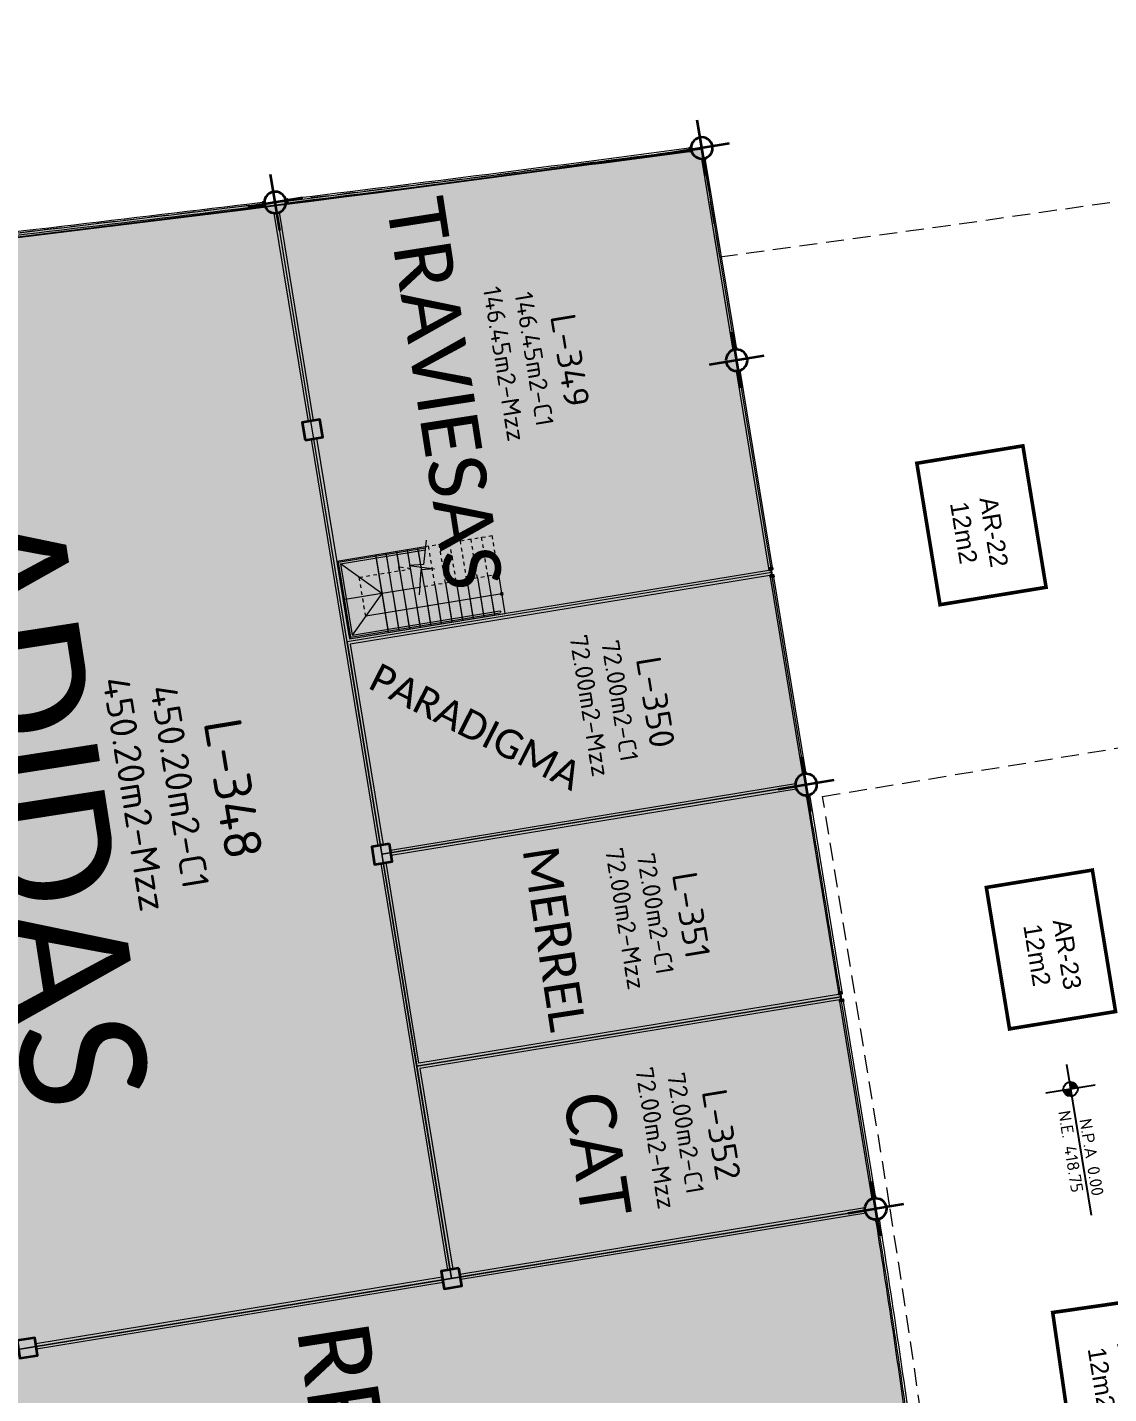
# Model space of a CAD drawing. Header units: metres. Extents: x 2 to 659295185, y -28 to 1124222152.
# Drawn here: x 655516.28 to 655546.47, y 1126377.86 to 1126416 of the extents above; entities that cross this region are included whole.
import ezdxf
from ezdxf.enums import TextEntityAlignment as Align

# ---------------------------------------------------------------- set-up
doc = ezdxf.new("R2010")
doc.units = ezdxf.units.M
doc.header["$MEASUREMENT"] = 0
for name, pattern in [('CCSM_C1_CUERPO CK$0$HIDDEN', [0.375, 0.25, -0.125]), ('CCSM_C1_CUERPO D.dwg 19-03-12$0$HIDDEN2', [0.1875, 0.125, -0.0625]), ('CCSM_C1_CUERPO EL$0$CONTINUA', [0]), ('CCSM_C1_CUERPO EL$0$DASHED', [0.75, 0.5, -0.25]), ('CONTINUA', [0]), ('DASHDOT', [1, 0.5, -0.25, 0, -0.25]), ('DASHED', [0.75, 0.5, -0.25]), ('HIDDEN', [0.375, 0.25, -0.125])]:
    doc.linetypes.add(name, pattern=pattern)
doc.layers.get('0').update_dxf_attribs({"linetype": 'CONTINUOUS'})
for name, color, linetype in [('CCSM_C1_CUERPO D.dwg 19-03-12$0$A-PROYECCION LOSA DE EDIFICIOS ADYACENTES', 4, 'CCSM_C1_CUERPO D.dwg 19-03-12$0$HIDDEN2'), ('CCSM_C1_CUERPO EL$0$A-AREAS COMERCIALES', 151, 'CONTINUOUS'), ('CCSM_C1_CUERPO EL$0$A-FRENTE DE LOCAL', 4, 'CONTINUOUS'), ('CCSM_C1_CUERPO EL$0$A-LOCAL ID', 7, 'CONTINUOUS'), ('CCSM_C1_CUERPO EL$0$A-MARCOS LOCALES', 4, 'CONTINUOUS'), ('CCSM_C1_CUERPO EL$0$A-PARED', 2, 'CCSM_C1_CUERPO EL$0$CONTINUA'), ('CCSM_C1_CUERPO EL$0$A-PROYECCIONES', 5, 'CCSM_C1_CUERPO EL$0$DASHED'), ('CCSM_C1_CUERPO EL$0$A-TEXTOS NIVELES', 7, 'CONTINUOUS'), ('CCSM_C1_CUERPO EL$0$ID_AREA EXACTA', 7, 'CONTINUOUS'), ('CCSM_C1_CUERPO EL$0$ID_Nº LOCAL', 7, 'CONTINUOUS'), ('CCSM_C1_CUERPO EL$0$ID_RUBRO', 7, 'CONTINUOUS'), ('CCSM_XREF KIOSKOSE$0$Kiosco General', 154, 'CONTINUOUS'), ('MESAS DE FERIA', 7, 'CONTINUOUS')]:
    doc.layers.add(name, color=color, linetype=linetype)
for name, color, linetype, lineweight in [('CCSM_XREF ESTRUCTURA15$0$E-CA-COLUMNA', 2, 'CONTINUOUS', 35), ('CCSM_XREF ESTRUCTURA15$0$E-CL-COLUMNA', 2, 'CONTINUOUS', 35), ('LOCALES ASIGNADOS', 41, 'DASHDOT', 0), ('NOMBRES LOCATARIOS', 7, 'CONTINUA', 0), ('XREF ESCALERAS', 252, 'CONTINUOUS', 0)]:
    doc.layers.add(name, color=color, linetype=linetype, lineweight=lineweight)
doc.styles.add('CCSM_C1_CUERPO EL$0$ROMANS', font='romans__.ttf')
doc.styles.add('CCSM_C1_CUERPO EL$0$Standard', font='txt_____.ttf')
doc.styles.add('CCSM_XREF KIOSKOSE$0$Standard', font='txt')
doc.styles.get("Standard").update_dxf_attribs({"font": 'tahoma.ttf'})

# ---------------------------------------------------------------- blocks, each defined once
blk = doc.blocks.new('CCSM_C1_CUERPO EL$0$MARCO LOCAL-PARED')
for points in [[(655585.338, 1126575.539), (655585.388, 1126575.539), (655585.388, 1126575.439), (655585.338, 1126575.439)], [(655585.343, 1126575.534), (655585.383, 1126575.534), (655585.383, 1126575.444), (655585.343, 1126575.444)], [(655585.393, 1126575.539), (655585.393, 1126575.534), (655585.393, 1126575.534), (655585.393, 1126575.489), (655585.543, 1126575.489), (655585.543, 1126575.534), (655585.543, 1126575.534), (655585.543, 1126575.539), (655585.548, 1126575.539), (655585.548, 1126575.484), (655585.388, 1126575.484), (655585.388, 1126575.539)], [(655585.598, 1126575.539), (655585.548, 1126575.539), (655585.548, 1126575.439), (655585.598, 1126575.439)], [(655585.593, 1126575.534), (655585.553, 1126575.534), (655585.553, 1126575.444), (655585.593, 1126575.444)]]:
    blk.add_lwpolyline(points, close=True)
blk = doc.blocks.new('CCSM_C1_CUERPO EL$0$MARCO LOCAL-COLUMNA')
at = {"layer": 'CCSM_C1_CUERPO EL$0$A-MARCOS LOCALES'}
for points in [[(655585.123, 1126575.588), (655585.173, 1126575.588), (655585.173, 1126575.488), (655585.123, 1126575.488)], [(655585.128, 1126575.583), (655585.168, 1126575.583), (655585.168, 1126575.493), (655585.128, 1126575.493)]]:
    blk.add_lwpolyline(points, close=True, dxfattribs=at)
blk = doc.blocks.new('CCSM_C1_CUERPO EL$0$nivel para plantas')
h = blk.add_hatch(color=251)
h.paths.add_polyline_path([(0, 0.2, 0.414214), (-0.2, 0), (0, 0)])
h.paths.add_polyline_path([(0.2, 0), (0, 0), (0, -0.2, 0.414214)])
at = {"color": 251}
blk.add_line((-0.7, 0), (3.56, 0), dxfattribs=at)
blk.add_lwpolyline([(0, 0.7), (0, 0), (0, -0.7)], dxfattribs=at)
blk.add_circle((0, 0), 0.2, dxfattribs=at)
at = {"char_height": 0.34, "attachment_point": 1, "style": 'CCSM_C1_CUERPO EL$0$Standard'}
for s, insert, width in [('{\\Fromans|c0;\\C7;N.P.A 0.00}', (0.877, 0.444), 2.70141), ('{\\Fromans|c0;N.E. 418.75}', (0.56, -0.104), 3.02544)]:
    blk.add_mtext(s, dxfattribs=dict(at, insert=insert, width=width))
blk = doc.blocks.new('CCSM_C1_CUERPO EL$0$IDENT LOCAL')
at = {"style": 'CCSM_C1_CUERPO EL$0$ROMANS'}
for tag, height, p in [('NºLOCAL', 0.7, (0.201, 1.671)), ('AREA-EXACTA', 0.5, (0, 0.85)), ('RUBRO', 0.35, (0, 0)), ('USO', 0.35, (0, -0.85))]:
    blk.add_attdef(tag, text='', height=height, dxfattribs=at).set_placement(p, align=Align.BOTTOM_CENTER)
blk = doc.blocks.new('CCSM_XREF ESTRUCTURA15$0$CCSM_COLUM REDONDA')
at = {"color": 5}
for p, q in [((0, 0.774), (0, -0.774)), ((-0.789, 0), (0.789, 0))]:
    blk.add_line(p, q, dxfattribs=at)
blk.add_circle((0, 0), 0.3)
blk = doc.blocks.new('CCSM_XREF ESTRUCTURA15$0$CCSM_COLUMNA REC')
at = {"layer": 'CCSM_XREF ESTRUCTURA15$0$E-CA-COLUMNA'}
blk.add_lwpolyline([(-0.25, -0.25), (0.25, -0.25), (0.25, 0.25), (-0.25, 0.25)], close=True, dxfattribs=at)
blk = doc.blocks.new('stairs')
at = {"layer": 'XREF ESCALERAS'}
for p, q in [((655586.147, 1126406.541), (655586.147, 1126404.035)), ((655586.147, 1126406.541), (655588.347, 1126406.541)), ((655586.147, 1126406.541), (655586.147, 1126404.035)), ((655586.147, 1126406.541), (655588.347, 1126406.541)), ((655586.187, 1126406.501), (655586.147, 1126406.541)), ((655586.187, 1126406.501), (655588.307, 1126406.501)), ((655586.187, 1126406.501), (655586.187, 1126404.035)), ((655586.237, 1126406.541), (655588.257, 1126406.541)), ((655586.237, 1126406.451), (655588.257, 1126406.451)), ((655586.237, 1126406.451), (655586.237, 1126404.057)), ((655587.247, 1126405.441), (655586.237, 1126406.451)), ((655587.247, 1126405.441), (655587.247, 1126406.541)), ((655587.247, 1126405.441), (655587.247, 1126406.541)), ((655587.247, 1126405.441), (655588.257, 1126406.451)), ((655588.257, 1126406.451), (655588.257, 1126402.274)), ((655588.307, 1126406.501), (655588.347, 1126406.541)), ((655588.307, 1126406.501), (655588.307, 1126402.275)), ((655588.347, 1126406.541), (655588.347, 1126402.141)), ((655588.347, 1126406.541), (655588.347, 1126402.141)), ((655587.797, 1126402.141), (655587.797, 1126405.991)), ((655586.147, 1126405.441), (655586.187, 1126405.441)), ((655586.147, 1126405.441), (655588.347, 1126405.441)), ((655586.237, 1126405.441), (655588.257, 1126405.441)), ((655587.247, 1126404.376), (655587.247, 1126405.441)), ((655587.247, 1126404.376), (655587.247, 1126405.441)), ((655588.307, 1126405.441), (655588.347, 1126405.441)), ((655586.187, 1126405.141), (655586.147, 1126405.141)), ((655587.247, 1126405.141), (655586.147, 1126405.141)), ((655586.187, 1126404.841), (655586.147, 1126404.841)), ((655587.247, 1126404.841), (655586.147, 1126404.841)), ((655587.247, 1126405.141), (655586.237, 1126405.141)), ((655587.247, 1126404.841), (655586.237, 1126404.841)), ((655587.247, 1126405.141), (655588.257, 1126405.141)), ((655587.247, 1126405.141), (655588.347, 1126405.141)), ((655587.247, 1126404.841), (655588.257, 1126404.841)), ((655587.247, 1126404.841), (655588.347, 1126404.841)), ((655588.307, 1126405.141), (655588.347, 1126405.141)), ((655588.307, 1126404.841), (655588.347, 1126404.841)), ((655586.187, 1126404.541), (655586.147, 1126404.541)), ((655587.247, 1126404.541), (655586.147, 1126404.541)), ((655587.247, 1126404.541), (655586.237, 1126404.541)), ((655587.247, 1126404.541), (655588.257, 1126404.541)), ((655587.247, 1126404.541), (655588.347, 1126404.541)), ((655588.307, 1126404.541), (655588.347, 1126404.541)), ((655586.187, 1126404.241), (655586.147, 1126404.241)), ((655587.247, 1126404.241), (655586.147, 1126404.241)), ((655587.247, 1126404.241), (655586.237, 1126404.241)), ((655587.247, 1126404.241), (655588.257, 1126404.241)), ((655587.247, 1126404.241), (655588.347, 1126404.241)), ((655588.307, 1126404.241), (655588.347, 1126404.241)), ((655587.247, 1126403.941), (655588.257, 1126403.941)), ((655587.247, 1126403.941), (655588.347, 1126403.941)), ((655588.307, 1126403.941), (655588.347, 1126403.941)), ((655587.247, 1126403.641), (655588.257, 1126403.641)), ((655587.247, 1126403.641), (655588.347, 1126403.641)), ((655587.247, 1126403.341), (655588.257, 1126403.341)), ((655587.247, 1126403.341), (655588.347, 1126403.341)), ((655588.307, 1126403.641), (655588.347, 1126403.641)), ((655588.307, 1126403.341), (655588.347, 1126403.341)), ((655587.247, 1126403.041), (655588.257, 1126403.041)), ((655587.247, 1126403.041), (655588.347, 1126403.041)), ((655588.307, 1126403.041), (655588.347, 1126403.041)), ((655587.247, 1126402.741), (655588.257, 1126402.741)), ((655587.247, 1126402.741), (655588.347, 1126402.741)), ((655588.307, 1126402.741), (655588.347, 1126402.741)), ((655587.247, 1126402.441), (655588.257, 1126402.441)), ((655587.247, 1126402.441), (655588.347, 1126402.441)), ((655587.247, 1126402.141), (655588.347, 1126402.141)), ((655587.247, 1126402.141), (655588.347, 1126402.141)), ((655588.307, 1126402.441), (655588.347, 1126402.441))]:
    blk.add_line(p, q, dxfattribs=at)
at = {"layer": 'XREF ESCALERAS', "linetype": 'CCSM_C1_CUERPO CK$0$HIDDEN', "ltscale": 0.02}
for p, q in [((655587.247, 1126402.141), (655587.247, 1126404.376)), ((655587.247, 1126402.141), (655587.247, 1126404.376)), ((655586.147, 1126404.035), (655586.147, 1126404.032)), ((655586.187, 1126403.941), (655586.147, 1126403.941)), ((655586.187, 1126404.035), (655586.187, 1126404.043)), ((655586.187, 1126403.641), (655586.147, 1126403.641)), ((655586.187, 1126403.341), (655586.147, 1126403.341)), ((655586.187, 1126403.041), (655586.147, 1126403.041)), ((655586.187, 1126402.741), (655586.147, 1126402.741)), ((655586.187, 1126402.441), (655586.147, 1126402.441))]:
    blk.add_line(p, q, dxfattribs=at)
at = {"layer": 'XREF ESCALERAS', "linetype": 'HIDDEN', "ltscale": 0.02}
for p, q in [((655586.147, 1126404.035), (655586.147, 1126402.141)), ((655587.247, 1126403.941), (655586.147, 1126403.941)), ((655587.247, 1126403.641), (655586.147, 1126403.641)), ((655587.247, 1126403.341), (655586.147, 1126403.341)), ((655587.247, 1126403.041), (655586.147, 1126403.041)), ((655587.247, 1126402.741), (655586.147, 1126402.741)), ((655587.247, 1126402.441), (655586.147, 1126402.441)), ((655587.247, 1126402.141), (655586.147, 1126402.141)), ((655587.247, 1126402.141), (655586.147, 1126402.141))]:
    blk.add_line(p, q, dxfattribs=at)
at = {"layer": 'XREF ESCALERAS', "linetype": 'CCSM_C1_CUERPO CK$0$HIDDEN', "ltscale": 0.02}
blk.add_lwpolyline([(655587.797, 1126405.991), (655586.697, 1126405.991), (655586.697, 1126404.541), (655586.585, 1126404.861), (655586.697, 1126404.862)], dxfattribs=at)
at = {"layer": 'XREF ESCALERAS'}
blk.add_lwpolyline([(655585.973, 1126403.983), (655586.636, 1126404.168), (655586.594, 1126404.565), (655586.802, 1126403.885), (655586.771, 1126404.266), (655587.451, 1126404.424)], dxfattribs=at)
blk.add_circle((655587.797, 1126402.141), 0.0379, dxfattribs=at)
blk.add_circle((655587.797, 1126402.141), 0.0379, dxfattribs=at)
blk.add_arc((655588.282, 1126402.276), 0.0251, 184.3725, 356.1588, dxfattribs=at)

msp = doc.modelspace()

# ---------------------------------------------------------------- hatches: boundary and pattern name
at = {"layer": 'LOCALES ASIGNADOS'}
h = msp.add_hatch(color=256, dxfattribs=at)
edge = h.paths.add_edge_path()
edge.add_arc((219491.1056, 1054914.3756), 441878.9229, 9.308049718, 9.309563548, ccw=False)
edge.add_line((655551.8097, 1126384.9626), (655564.5398, 1126387.0492))
edge.add_line((655564.5398, 1126387.0492), (655562.5867, 1126398.9652))
edge.add_line((655562.5867, 1126398.9652), (655552.3922, 1126397.2942))
edge.add_line((655552.3922, 1126397.2942), (655552.4569, 1126396.8995))
edge.add_line((655552.4569, 1126396.8995), (655549.9212, 1126396.4839))
h = msp.add_hatch(color=256, dxfattribs=at)
edge = h.paths.add_edge_path()
edge.add_line((655513.5683, 1126469.8955), (655525.4103, 1126471.8365))
edge.add_arc((823004.9948, 1153921.5169), 169714.1602, 189.307944851, 189.309970477)
edge.add_line((655526.3809, 1126465.9155), (655514.5388, 1126463.9745))
edge.add_line((655514.5388, 1126463.9745), (655513.5683, 1126469.8955))
h = msp.add_hatch(color=256, dxfattribs=at)
edge = h.paths.add_edge_path()
edge.add_line((655527.1552, 1126387.0016), (655538.9973, 1126388.9427))
edge.add_arc((823018.0965, 1153841.5836), 169714.1602, 189.306932041, 189.308957667, ccw=False)
edge.add_line((655538.0268, 1126394.8637), (655526.1848, 1126392.9226))
edge.add_line((655526.1848, 1126392.9226), (655527.1552, 1126387.0016))
h.paths.add_polyline_path([(655539.9677, 1126383.0216), (655538.9972, 1126388.9427), (655527.1552, 1126387.0016), (655528.1257, 1126381.0806)])
for points in [[(655535.1154, 1126412.626), (655523.2039, 1126411.1091), (655525.2143, 1126398.8432), (655537.0567, 1126400.7847)], [(655526.1847, 1126392.9225), (655538.0268, 1126394.8637), (655537.0563, 1126400.7847), (655525.2142, 1126398.8436)]]:
    msp.add_hatch(color=256, dxfattribs=at).paths.add_polyline_path(points)
h = msp.add_hatch(color=256, dxfattribs=at)
edge = h.paths.add_edge_path()
edge.add_line((655509.8147, 1126378.0793), (655528.1255, 1126381.0806))
edge.add_line((655528.1255, 1126381.0806), (655524.203, 1126405.0113))
edge.add_line((655524.203, 1126405.0113), (655523.2036, 1126411.1091))
edge.add_arc((655377.8781, 1127599.2654), 1197.0109, 276.3983142, 276.9733101, ccw=False)
edge.add_line((655511.2727, 1126409.7105), (655512.4419, 1126402.5769))
edge.add_line((655512.4419, 1126402.5769), (655513.829, 1126394.1148))
edge.add_line((655513.829, 1126394.1148), (655506.7086, 1126392.9468))
edge.add_line((655506.7086, 1126392.9468), (655507.446, 1126389.8523))
edge.add_line((655507.446, 1126389.8523), (655506.8961, 1126389.7611))
edge.add_line((655506.8961, 1126389.7611), (655509.8147, 1126378.0793))
h = msp.add_hatch(color=256, dxfattribs=at)
edge = h.paths.add_edge_path()
edge.add_arc((655481.1315, 1126537.9211), 138.2163, 279.237676, 279.85586)
edge.add_arc((655815.3971, 1126464.8738), 316.9575, 191.48857, 193.691418)
edge.add_line((655507.446, 1126389.8523), (655506.9803, 1126389.7749))
edge.add_arc((600927.7925, 1112815.7426), 56241.818, 13.96075988, 13.96630512, ccw=False)
edge.add_line((655508.2938, 1126384.4925), (655494.318, 1126380.9926))
edge.add_arc((656011.9917, 1126509.8815), 533.4776, 191.492887, 193.981067, ccw=False)
edge.add_line((655489.2106, 1126403.588), (655489.1316, 1126403.9802))
edge.add_arc((655980.1927, 1126502.7037), 500.8866, 190.971676, 191.367292, ccw=False)
edge.add_arc((655377.7238, 1127600.5741), 1198.3285, 275.3022835, 275.9478233)
edge.add_arc((656222.8785, 1126547.3134), 734.1851, 190.8829758, 191.4556543)
h = msp.add_hatch(color=256, dxfattribs=at)
edge = h.paths.add_edge_path()
edge.add_line((655513.0309, 1126366.4464), (655530.0667, 1126369.2387))
edge.add_line((655530.0667, 1126369.2387), (655529.266, 1126374.1235))
edge.add_line((655529.266, 1126374.1235), (655541.0045, 1126376.0476))
edge.add_arc((655243.5148, 1126335.3868), 300.2556, 7.782935, 9.128406)
edge.add_line((655539.9677, 1126383.0216), (655509.815, 1126378.0794))
edge.add_line((655509.815, 1126378.0794), (655513.0309, 1126366.4464))

# ---------------------------------------------------------------- linework, layer by layer
at = {"layer": 'CCSM_C1_CUERPO D.dwg 19-03-12$0$A-PROYECCION LOSA DE EDIFICIOS ADYACENTES', "lineweight": 5, "ltscale": 5}
msp.add_line((655535.6132, 1126409.5887), (655535.1153, 1126412.626), dxfattribs=at)
at = {"layer": 'CCSM_C1_CUERPO EL$0$A-AREAS COMERCIALES', "lineweight": 5}
for points in [[(655523.2039, 1126411.1091, 0.0025053), (655535.1153, 1126412.6266), (655537.0563, 1126400.7847), (655525.2142, 1126398.8436), (655524.2033, 1126405.0113), (655524.2033, 1126405.0113)], [(655527.1552, 1126387.0016), (655538.9973, 1126388.9427, -0.0000088), (655538.0268, 1126394.8637), (655526.1848, 1126392.9226)], [(655539.9677, 1126383.0216, 0.0000005), (655538.9972, 1126388.9427), (655527.1552, 1126387.0016), (655528.1257, 1126381.0806)]]:
    msp.add_lwpolyline(points, format="xyb", close=True, dxfattribs=at)
for points in [[(655510.0455, 1126378.1172), (655528.1257, 1126381.0806), (655524.2033, 1126405.0113), (655524.2033, 1126405.0113), (655523.2039, 1126411.1091, -0.0025089), (655511.2729, 1126409.7106), (655512.4422, 1126402.5769), (655512.4422, 1126402.5769), (655514.3428, 1126390.9816), (655507.8144, 1126389.9116), (655507.1222, 1126389.7981), (655507.1222, 1126389.7981), (655507.1222, 1126389.7981), (655510.0455, 1126378.1172)], [(655513.2651, 1126366.4847), (655530.0667, 1126369.2387), (655529.266, 1126374.1235), (655541.0045, 1126376.0476, 0.0058708), (655539.9677, 1126383.0216), (655510.0455, 1126378.1172), (655513.2651, 1126366.4847)]]:
    msp.add_lwpolyline(points, format="xyb", dxfattribs=at)
msp.add_lwpolyline([(655526.1847, 1126392.9226), (655538.0268, 1126394.8637), (655537.0563, 1126400.7847), (655525.2142, 1126398.8436)], close=True, dxfattribs=at)
msp.add_lwpolyline([(655540.0426, 1126383.0339), (655516.6785, 1126379.2044)], dxfattribs=at)
at = {"layer": 'CCSM_C1_CUERPO EL$0$A-FRENTE DE LOCAL', "lineweight": 5}
for points in [[(655535.9798, 1126407.0429), (655535.1225, 1126412.2731)], [(655536.0785, 1126407.0591), (655535.2212, 1126412.2893)], [(655536.9858, 1126400.9048), (655536.093, 1126406.3521)], [(655537.0845, 1126400.921), (655536.1917, 1126406.3683)], [(655537.9207, 1126395.2009), (655537.0279, 1126400.6483)], [(655538.0194, 1126395.2171), (655537.1266, 1126400.6644)], [(655538.1327, 1126394.5263), (655539.0258, 1126389.0789)], [(655538.034, 1126394.5102), (655538.9271, 1126389.0629)], [(655539.8628, 1126383.3591), (655538.9685, 1126388.8063)], [(655539.9615, 1126383.3753), (655539.0672, 1126388.8222)]]:
    msp.add_lwpolyline(points, dxfattribs=at)
for points in [[(655539.9736, 1126382.6682, -0.0054835), (655540.9375, 1126376.1685)], [(655540.0723, 1126382.6839, -0.0054833), (655541.0366, 1126376.182)]]:
    msp.add_lwpolyline(points, format="xyb", dxfattribs=at)
for centre, radius, start, end in [((655377.7839, 1127600.0834), 1197.7842, 276.9897872, 277.5306702), ((655377.7279, 1127600.5326), 1198.3369, 276.9898296, 277.5305078), ((655377.7729, 1127600.1507), 1197.8523, 276.4153487, 276.9564336), ((655377.7727, 1127600.153), 1197.9546, 276.4153496, 276.9564327)]:
    msp.add_arc(centre, radius, start, end, dxfattribs=at)
at = {"layer": 'CCSM_C1_CUERPO EL$0$A-PARED', "lineweight": 5}
msp.add_line((655527.8669, 1126381.1142), (655516.5184, 1126379.2541), dxfattribs=at)
for points in [[(655524.1293, 1126404.9992), (655523.1768, 1126410.8103)], [(655524.2774, 1126405.0235), (655523.3249, 1126410.8346)], [(655524.2102, 1126404.5058), (655526.0703, 1126393.1572)], [(655524.3582, 1126404.53), (655525.2762, 1126398.9298), (655537.0441, 1126400.8587), (655537.0683, 1126400.7106), (655525.3004, 1126398.7818), (655526.2184, 1126393.1815)], [(655526.4194, 1126393.0371), (655537.728, 1126394.8907)], [(655526.4436, 1126392.8891), (655537.7522, 1126394.7427)], [(655526.1512, 1126392.6638), (655528.0113, 1126381.3152)], [(655538.9852, 1126389.0167), (655527.2172, 1126387.0878), (655526.2992, 1126392.6881)], [(655539.0095, 1126388.8687), (655527.2414, 1126386.9398), (655528.1594, 1126381.3395)], [(655538.9851, 1126389.0167), (655539.0094, 1126388.8687)], [(655539.6689, 1126383.0487), (655528.3603, 1126381.1951)], [(655539.6931, 1126382.9006), (655528.3846, 1126381.0471)], [(655527.8912, 1126380.9662), (655516.5426, 1126379.1061)]]:
    msp.add_lwpolyline(points, dxfattribs=at)
at = {"layer": 'CCSM_C1_CUERPO EL$0$A-PROYECCIONES', "lineweight": 5}
msp.add_lwpolyline([(655421.1065, 1126403.1157, 0.0062103), (655452.1715, 1126404.6309, 0.0092237), (655503.3398, 1126408.847, 0.0058318), (655535.1153, 1126412.626), (655535.6132, 1126409.5887, 0.0194724), (655631.4645, 1126426.348, 0.0707147)], format="xyb", dxfattribs=at)
msp.add_lwpolyline([(655555.3669, 1126337.3102), (655544.1699, 1126335.4749, 0.0398086), (655540.3564, 1126383.1215), (655538.4858, 1126394.5335), (655549.539, 1126396.3452), (655551.4152, 1126384.8986, -0.0382915)], format="xyb", close=True, dxfattribs=at)
at = {"layer": 'CCSM_XREF KIOSKOSE$0$Kiosco General', "linetype": 'DASHED', "lineweight": 5, "const_width": 0.1}
for points in [[(655544.7246, 1126400.3682), (655544.0777, 1126404.3155), (655541.1172, 1126403.8303), (655541.7642, 1126399.883)], [(655546.665, 1126388.5296), (655546.018, 1126392.4769), (655543.0575, 1126391.9917), (655543.7045, 1126388.0444)], [(655547.8794, 1126380.5586), (655548.4507, 1126376.5996), (655545.4815, 1126376.1712), (655544.9101, 1126380.1301)]]:
    msp.add_lwpolyline(points, close=True, dxfattribs=at)
at = {"layer": 'MESAS DE FERIA'}
msp.add_arc((655393.6068, 1127430.6441), 1027.8199, 271.3656012, 277.9142103, dxfattribs=at)

# ---------------------------------------------------------------- block references
at = {"layer": 'CCSM_C1_CUERPO EL$0$A-LOCAL ID', "lineweight": 5}
ref = msp.add_blockref('CCSM_C1_CUERPO EL$0$IDENT LOCAL', (655529.2016, 1126406.5391), dxfattribs=dict(at, rotation=279.3084512864317))
ref.add_attrib('AREA-EXACTA', '146.45m2-C1', dxfattribs={"layer": 'CCSM_C1_CUERPO EL$0$ID_AREA EXACTA', "height": 0.5, "rotation": 279.30845, "style": 'CCSM_C1_CUERPO EL$0$ROMANS'}).set_placement((655530.0404, 1126406.6766), align=Align.BOTTOM_CENTER)
ref.add_attrib('RUBRO', '146.45m2-Mzz', dxfattribs={"layer": 'CCSM_C1_CUERPO EL$0$ID_RUBRO', "height": 0.5, "rotation": 279.30845, "style": 'CCSM_C1_CUERPO EL$0$ROMANS'}).set_placement((655529.2016, 1126406.5391), align=Align.BOTTOM_CENTER)
ref.add_attrib('NºLOCAL', 'L-349', dxfattribs={"layer": 'CCSM_C1_CUERPO EL$0$ID_Nº LOCAL', "height": 0.7, "rotation": 279.30845, "style": 'CCSM_C1_CUERPO EL$0$ROMANS'}).set_placement((655530.8832, 1126406.6106), align=Align.BOTTOM_CENTER)
ref = msp.add_blockref('CCSM_C1_CUERPO EL$0$IDENT LOCAL', (655531.5891, 1126397.0005), dxfattribs=dict(at, rotation=279.3084512864317))
ref.add_attrib('AREA-EXACTA', '72.00m2-C1', dxfattribs={"layer": 'CCSM_C1_CUERPO EL$0$ID_AREA EXACTA', "height": 0.5, "rotation": 279.30845, "style": 'CCSM_C1_CUERPO EL$0$ROMANS'}).set_placement((655532.4279, 1126397.138), align=Align.BOTTOM_CENTER)
ref.add_attrib('RUBRO', '72.00m2-Mzz', dxfattribs={"layer": 'CCSM_C1_CUERPO EL$0$ID_RUBRO', "height": 0.5, "rotation": 279.30845, "style": 'CCSM_C1_CUERPO EL$0$ROMANS'}).set_placement((655531.5891, 1126397.0005), align=Align.BOTTOM_CENTER)
ref.add_attrib('NºLOCAL', 'L-350', dxfattribs={"layer": 'CCSM_C1_CUERPO EL$0$ID_Nº LOCAL', "height": 0.7, "rotation": 279.30845, "style": 'CCSM_C1_CUERPO EL$0$ROMANS'}).set_placement((655533.2708, 1126397.072), align=Align.BOTTOM_CENTER)
ref = msp.add_blockref('CCSM_C1_CUERPO EL$0$IDENT LOCAL', (655518.6855, 1126394.5025), dxfattribs=dict(at, xscale=1.500000000037539, yscale=1.500000000037539, zscale=1.500000000037539, rotation=279.3084512849568))
ref.add_attrib('AREA-EXACTA', '450.20m2-C1', dxfattribs={"layer": 'CCSM_C1_CUERPO EL$0$ID_AREA EXACTA', "height": 0.75, "rotation": 279.30845, "style": 'CCSM_C1_CUERPO EL$0$ROMANS'}).set_placement((655519.9437, 1126394.7088), align=Align.BOTTOM_CENTER)
ref.add_attrib('RUBRO', '450.20m2-Mzz', dxfattribs={"layer": 'CCSM_C1_CUERPO EL$0$ID_RUBRO', "height": 0.75, "rotation": 279.30845, "style": 'CCSM_C1_CUERPO EL$0$ROMANS'}).set_placement((655518.6855, 1126394.5025), align=Align.BOTTOM_CENTER)
ref.add_attrib('NºLOCAL', 'L-348', dxfattribs={"layer": 'CCSM_C1_CUERPO EL$0$ID_Nº LOCAL', "height": 1.05, "rotation": 279.30845, "style": 'CCSM_C1_CUERPO EL$0$ROMANS'}).set_placement((655521.2079, 1126394.6098), align=Align.BOTTOM_CENTER)
ref = msp.add_blockref('CCSM_C1_CUERPO EL$0$IDENT LOCAL', (655532.5848, 1126391.0569), dxfattribs=dict(at, rotation=279.3084512864317))
ref.add_attrib('AREA-EXACTA', '72.00m2-C1', dxfattribs={"layer": 'CCSM_C1_CUERPO EL$0$ID_AREA EXACTA', "height": 0.5, "rotation": 279.30845, "style": 'CCSM_C1_CUERPO EL$0$ROMANS'}).set_placement((655533.4236, 1126391.1944), align=Align.BOTTOM_CENTER)
ref.add_attrib('RUBRO', '72.00m2-Mzz', dxfattribs={"layer": 'CCSM_C1_CUERPO EL$0$ID_RUBRO', "height": 0.5, "rotation": 279.30845, "style": 'CCSM_C1_CUERPO EL$0$ROMANS'}).set_placement((655532.5848, 1126391.0569), align=Align.BOTTOM_CENTER)
ref.add_attrib('NºLOCAL', 'L-351', dxfattribs={"layer": 'CCSM_C1_CUERPO EL$0$ID_Nº LOCAL', "height": 0.7, "rotation": 279.30845, "style": 'CCSM_C1_CUERPO EL$0$ROMANS'}).set_placement((655534.2665, 1126391.1284), align=Align.BOTTOM_CENTER)
ref = msp.add_blockref('CCSM_C1_CUERPO EL$0$IDENT LOCAL', (655533.4273, 1126384.9326), dxfattribs=dict(at, rotation=279.3084512864317))
ref.add_attrib('AREA-EXACTA', '72.00m2-C1', dxfattribs={"layer": 'CCSM_C1_CUERPO EL$0$ID_AREA EXACTA', "height": 0.5, "rotation": 279.30845, "style": 'CCSM_C1_CUERPO EL$0$ROMANS'}).set_placement((655534.2661, 1126385.0701), align=Align.BOTTOM_CENTER)
ref.add_attrib('RUBRO', '72.00m2-Mzz', dxfattribs={"layer": 'CCSM_C1_CUERPO EL$0$ID_RUBRO', "height": 0.5, "rotation": 279.30845, "style": 'CCSM_C1_CUERPO EL$0$ROMANS'}).set_placement((655533.4273, 1126384.9326), align=Align.BOTTOM_CENTER)
ref.add_attrib('NºLOCAL', 'L-352', dxfattribs={"layer": 'CCSM_C1_CUERPO EL$0$ID_Nº LOCAL', "height": 0.7, "rotation": 279.30845, "style": 'CCSM_C1_CUERPO EL$0$ROMANS'}).set_placement((655535.1089, 1126385.0041), align=Align.BOTTOM_CENTER)
at = {"layer": 'CCSM_C1_CUERPO EL$0$A-MARCOS LOCALES', "lineweight": 5, "xscale": -1}
for name, p, rotation in [('CCSM_C1_CUERPO EL$0$MARCO LOCAL-COLUMNA', (-142019.787, 2157368.9463), 187.5294734791292), ('CCSM_C1_CUERPO EL$0$MARCO LOCAL-COLUMNA', (-350164.9851, 297237.0942), 279.3084511043947), ('CCSM_C1_CUERPO EL$0$MARCO LOCAL-COLUMNA', (-131601.8772, 2165352.3308), 186.9520732202982), ('CCSM_C1_CUERPO EL$0$MARCO LOCAL-COLUMNA', (-132350.3889, 2164784.4066), 186.9933992090733), ('CCSM_C1_CUERPO EL$0$MARCO LOCAL-COLUMNA', (-350164.1197, 297231.8146), 279.3084511043947), ('CCSM_C1_CUERPO EL$0$MARCO LOCAL-COLUMNA', (-350164.0146, 297231.1732), 279.3084511043947), ('CCSM_C1_CUERPO EL$0$MARCO LOCAL-PARED', (1661237.1021, 1955576.3123), 99.30845155177141), ('CCSM_C1_CUERPO EL$0$MARCO LOCAL-COLUMNA', (-350158.3676, 297215.3501), 279.308714452709), ('CCSM_C1_CUERPO EL$0$MARCO LOCAL-COLUMNA', (-350162.7587, 297220.1622), 279.3084037635886), ('CCSM_C1_CUERPO EL$0$MARCO LOCAL-PARED', (1663208.5158, 1953169.9167), 99.17216485396709), ('CCSM_C1_CUERPO EL$0$MARCO LOCAL-COLUMNA', (-350156.4255, 297203.5083), 279.308714452709), ('CCSM_C1_CUERPO EL$0$MARCO LOCAL-COLUMNA', (-353930.3283, 301801.6271), 279.0472084303051)]:
    msp.add_blockref(name, p, dxfattribs=dict(at, rotation=rotation))
at = {"layer": 'CCSM_C1_CUERPO EL$0$A-TEXTOS NIVELES', "lineweight": 5, "rotation": 279.3084512052866}
msp.add_blockref('CCSM_C1_CUERPO EL$0$nivel para plantas', (655545.4073, 1126386.363), dxfattribs=at)
at = {"layer": 'CCSM_XREF ESTRUCTURA15$0$E-CL-COLUMNA', "lineweight": 5, "xscale": -1}
for p, rotation in [((655535.1153, 1126412.6266), 279.3084512535203), ((655523.2038, 1126411.1091), 279.3084511789575), ((655536.0858, 1126406.7056), 279.3084512951718), ((655538.0268, 1126394.8636), 189.3084513215008)]:
    msp.add_blockref('CCSM_XREF ESTRUCTURA15$0$CCSM_COLUM REDONDA', p, dxfattribs=dict(at, rotation=rotation))
at = {"layer": 'CCSM_XREF ESTRUCTURA15$0$E-CL-COLUMNA', "lineweight": 5}
for name, p, rotation in [('CCSM_XREF ESTRUCTURA15$0$CCSM_COLUMNA REC', (655524.2438, 1126404.7646), 9.308451226112325), ('CCSM_XREF ESTRUCTURA15$0$CCSM_COLUMNA REC', (655526.1848, 1126392.9226), 189.3084512403557), ('CCSM_XREF ESTRUCTURA15$0$CCSM_COLUM REDONDA', (655539.9676, 1126383.0216), 189.3084513620733), ('CCSM_XREF ESTRUCTURA15$0$CCSM_COLUMNA REC', (655528.1258, 1126381.0807), 189.3084514432183), ('CCSM_XREF ESTRUCTURA15$0$CCSM_COLUMNA REC', (655516.2838, 1126379.1397), 279.3084513083363)]:
    msp.add_blockref(name, p, dxfattribs=dict(at, rotation=rotation))
at = {"layer": 'XREF ESCALERAS', "xscale": -1, "rotation": 99.30845122719113}
msp.add_blockref('stairs', (1661058.1381, 1955549.9659), dxfattribs=at)

# ---------------------------------------------------------------- texts
at = {"layer": 'CCSM_XREF KIOSKOSE$0$Kiosco General', "lineweight": 5, "char_height": 0.2, "attachment_point": 1, "rotation": 279.308, "style": 'CCSM_XREF KIOSKOSE$0$Standard'}
for s, insert in [('\\pt2.6;{\\fArial|b0|i0|c0|p34;\\H2.5x;AR-22\\P12m2}', (655543.358, 1126402.9284)), ('\\pt2.6;{\\fArial|b0|i0|c0|p34;\\H2.5x;AR-23\\P12m2}', (655545.4032, 1126391.1439)), ('\\pt2.6;{\\fArial|b0|i0|c0|p34;\\H2.5x;AR-24\\P12m2}', (655547.2003, 1126379.3317))]:
    msp.add_mtext_dynamic_manual_height_columns(s, width=7.561207, gutter_width=1, heights=[0], dxfattribs=dict(at, insert=insert))
at = {"layer": 'NOMBRES LOCATARIOS'}
for s, insert, char_height, width, attachment_point, rotation in [('{\\fCalibri|b0|i0|c0|p34;TRAVIESAS}', (655527.0856, 1126411.217), 1.6, 10.769713, 4, 278.83162), ('{\\fCalibri|b0|i0|c0|p34;ADIDAS}', (655515.4194, 1126402.6021), 3.5, 6.524387, 4, 278.83162), ('{\\fCalibri|b0|i0|c0|p34;MERREL}', (655530.6009, 1126393.1296), 1, 7.671946, 4, 278.74904), ('{\\fCalibri|b0|i0|c0|p34;CAT}', (655531.9276, 1126386.2609), 1.4, 10.769713, 4, 278.83162), ('{\\fCalibri|b0|i0|c0|p34;REEBOK}', (655525.5562, 1126374.8094), 2, 14.468294, 5, 278.83162)]:
    msp.add_mtext(s, dxfattribs=dict(at, insert=insert, char_height=char_height, width=width, attachment_point=attachment_point, rotation=rotation))
at = {"layer": 'NOMBRES LOCATARIOS', "insert": (655525.8663, 1126398.413, 420.665), "char_height": 0.8, "attachment_point": 1, "rotation": 333.14029}
msp.add_mtext_dynamic_manual_height_columns('{\\fCalibri|b0|i0|c0|p34;\\C7; PARADIGMA}', width=12.716055, gutter_width=25, heights=[0], dxfattribs=at)

doc.saveas('drawing.dxf')
